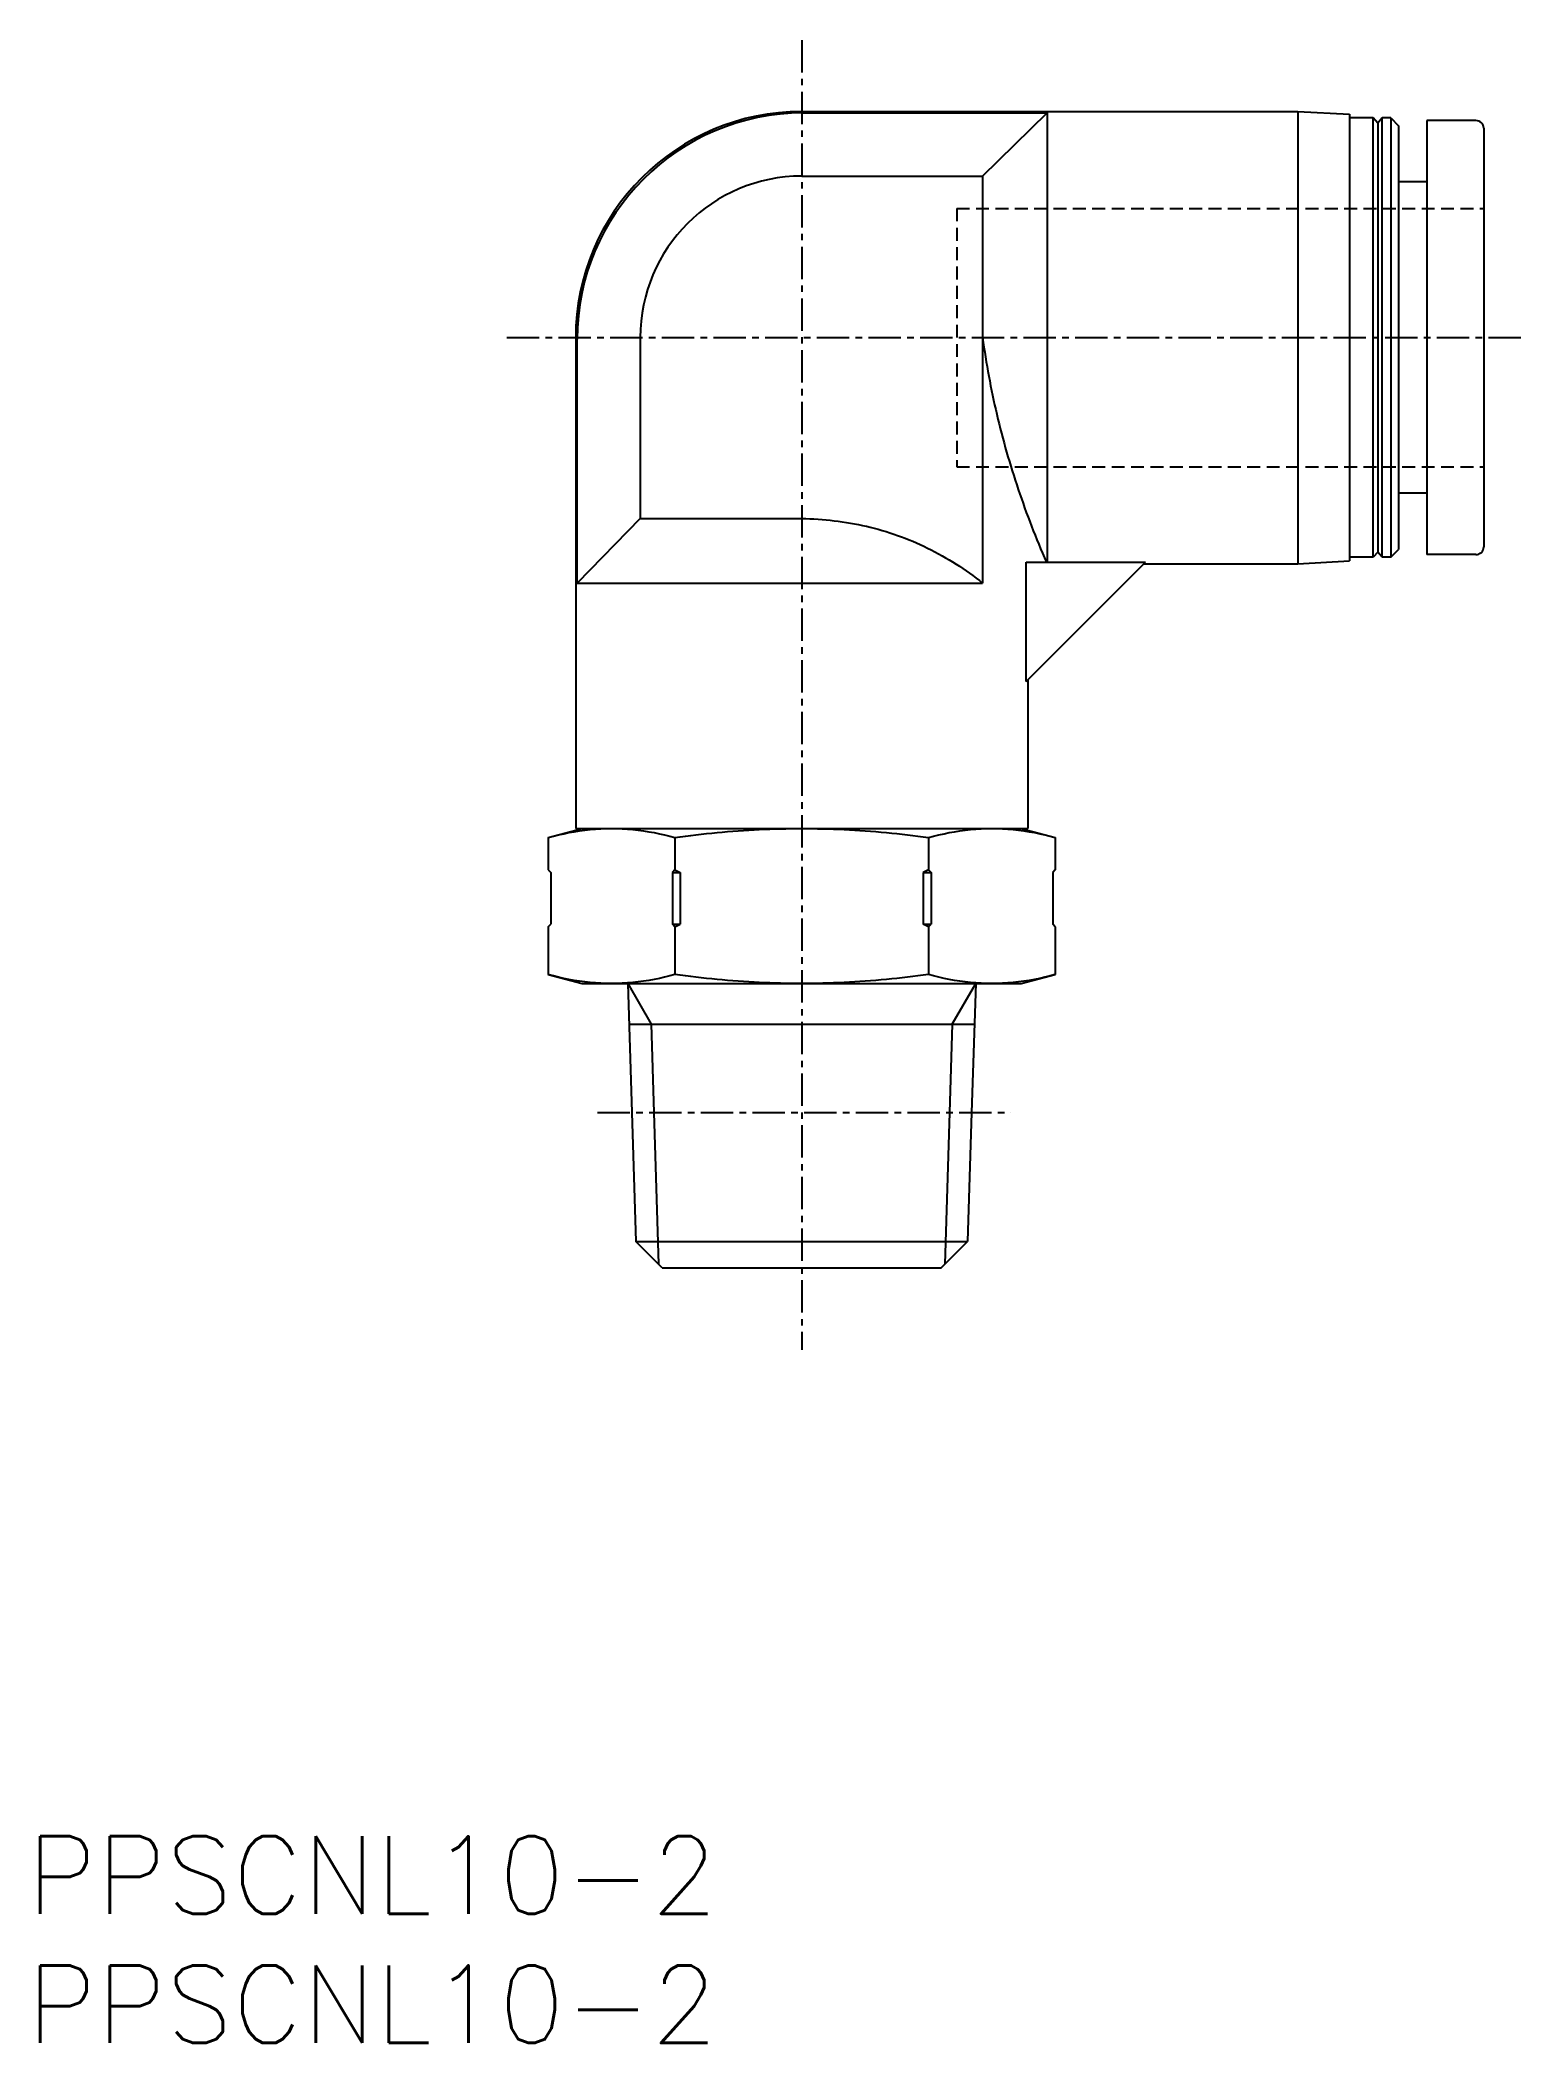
# Model space of a CAD drawing. Extents: x 0.5 to 58.1, y 0 to 77.5.
import ezdxf

# ---------------------------------------------------------------- set-up
doc = ezdxf.new("R2010")
doc.units = 0
doc.linetypes.add('CENTER', pattern=[2, 1.25, -0.25, 0.25, -0.25])
doc.linetypes.add('DASHED', pattern=[0.75, 0.5, -0.25])
doc.layers.get('0').update_dxf_attribs({"linetype": 'CONTINUOUS'})
doc.layers.add('CENTER', color=1, linetype='CENTER')
doc.styles.get("Standard").update_dxf_attribs({"font": 'txt.shx'})

# ---------------------------------------------------------------- blocks, each defined once
blk = doc.blocks.new('*U7')
at = {"color": 7, "linetype": 'CONTINUOUS'}
blk.add_text('PPSCNL10-2', height=3, dxfattribs=at).set_placement((0, 0))
blk = doc.blocks.new('*U8')
at = {"color": 7, "linetype": 'CONTINUOUS'}
blk.add_text('PPSCNL10-2', height=3, dxfattribs=at).set_placement((0, 5))

msp = doc.modelspace()

# ---------------------------------------------------------------- linework, layer by layer
at = {"color": 7, "linetype": 'CONTINUOUS'}
for p, q in [((30, 74.75), (49.19999, 74.75)), ((30.05733, 74.69267), (39.5, 74.69267)), ((37, 72.25), (39.50001, 74.69268)), ((39.5, 74.69267), (39.5, 57.30734)), ((49.19999, 74.75), (49.19999, 57.25)), ((49.19999, 74.75), (51.19999, 74.64519)), ((51.19999, 74.64519), (51.19999, 57.35482)), ((52.12499, 74.5), (51.19999, 74.5)), ((52.29999, 74.3), (52.12498, 74.5)), ((52.12499, 57.5), (52.12499, 74.5)), ((52.47501, 74.50002), (52.3, 74.30001)), ((52.475, 57.5), (52.475, 74.50001)), ((52.79999, 74.5), (52.475, 74.5)), ((52.8, 74.50001), (53.1, 74.20001)), ((52.8, 74.5), (52.8, 57.50001)), ((52.30001, 74.3), (52.3, 57.7)), ((53.1, 74.2), (53.1, 57.80001)), ((56.1, 74.4), (54.2, 74.4)), ((54.2, 74.4), (54.2, 57.60001)), ((56.4, 74.1), (56.4, 57.90001)), ((30, 72.25), (37, 72.25)), ((37, 72.25), (37, 56.5)), ((54.2, 72.025), (53.1, 72.025)), ((21.25, 66), (21.25, 47)), ((21.30733, 56.5), (21.30733, 65.94267)), ((23.75, 66), (23.75, 59)), ((54.2, 59.97501), (53.1, 59.97501)), ((23.75, 59), (21.30733, 56.50001)), ((23.75, 59), (30, 59)), ((52.12499, 57.5), (51.19999, 57.5)), ((52.3, 57.70001), (52.125, 57.50001)), ((52.47499, 57.5), (52.29999, 57.7)), ((52.79999, 57.5), (52.475, 57.5)), ((52.8, 57.50001), (53.1, 57.80001)), ((56.1, 57.60001), (54.2, 57.60001)), ((38.69267, 52.69267), (38.69267, 57.30734)), ((38.69267, 57.30734), (43.30733, 57.30734)), ((38.69267, 52.69267), (43.30734, 57.30733)), ((43.25, 57.25), (49.19999, 57.25)), ((49.19999, 57.25), (51.2, 57.35482)), ((21.30733, 56.5), (37, 56.5)), ((38.75, 52.75), (38.75, 47)), ((20.18504, 46.64766), (20.18504, 45.40001)), ((20.18505, 46.64766), (21.50002, 47.00001)), ((21.25, 47), (38.75, 47)), ((25.09253, 46.64766), (25.09253, 45.40001)), ((34.90749, 46.64766), (34.90749, 45.40001)), ((38.50001, 47), (39.81496, 46.64766)), ((39.81496, 46.64766), (39.81496, 45.40001)), ((20.18505, 45.4), (20.28505, 45.3)), ((20.28505, 45.3), (20.28505, 43.3)), ((24.99252, 45.3), (24.99252, 43.3)), ((24.99252, 45.3), (25.29253, 45.3)), ((25.09252, 45.4), (24.99253, 45.3)), ((25.09253, 45.40001), (25.29252, 45.30001)), ((25.29253, 45.3), (25.29253, 43.3)), ((34.90748, 45.4), (34.70748, 45.3)), ((34.70749, 45.3), (34.70749, 43.3)), ((34.70749, 45.3), (35.00748, 45.3)), ((34.90748, 45.4), (35.00747, 45.3)), ((35.00748, 45.3), (35.00748, 43.3)), ((39.81496, 45.4), (39.71496, 45.3)), ((39.71497, 45.3), (39.71497, 43.3)), ((20.18504, 43.2), (20.18504, 41.35234)), ((20.18505, 43.2), (20.28504, 43.3)), ((24.99252, 43.3), (25.29253, 43.3)), ((25.09253, 43.20001), (24.99253, 43.30001)), ((25.09253, 43.2), (25.09253, 41.35234)), ((25.09254, 43.20001), (25.29253, 43.30001)), ((34.90748, 43.20001), (34.70749, 43.30001)), ((34.70749, 43.3), (35.00748, 43.3)), ((34.90748, 43.2), (35.00747, 43.3)), ((34.90749, 43.2), (34.90749, 41.35234)), ((39.81496, 43.2), (39.71496, 43.3)), ((39.81496, 43.2), (39.81496, 41.35234)), ((20.18505, 41.35234), (21.5, 41)), ((38.49999, 41), (39.81495, 41.35234)), ((21.5, 41), (38.5, 41)), ((23.26556, 41.00001), (23.4215, 36.01)), ((23.26556, 41), (24.17055, 39.43252)), ((35.82947, 39.43253), (36.73445, 41)), ((36.73445, 41.00001), (36.57851, 36.01)), ((23.31454, 39.43253), (36.68546, 39.43253)), ((24.17054, 39.43253), (24.27749, 36.01001)), ((35.82946, 39.43252), (35.7225, 36.01)), ((23.4215, 36.01), (23.57736, 31.02265)), ((24.27749, 36.01001), (24.46096, 30.13903)), ((35.7225, 36.01), (35.53903, 30.13904)), ((36.57851, 36.01), (36.42266, 31.02265)), ((24.59999, 30), (23.57735, 31.02264)), ((23.57736, 31.02264), (36.42265, 31.02264)), ((35.4, 30), (36.42265, 31.02265)), ((24.59999, 30), (35.4, 30))]:
    msp.add_line(p, q, dxfattribs=at)
at = {"color": 3, "linetype": 'DASHED'}
for p, q in [((36, 71), (56.4, 71)), ((36, 71), (36, 61)), ((36, 61), (56.4, 61))]:
    msp.add_line(p, q, dxfattribs=at)
at = {"color": 7, "linetype": 'CONTINUOUS'}
for points in [[(37, 66, 0.02321207), (37.55283, 63.0302, 0.02340685), (38.38117, 60.12387, 0.02298676), (39.4749, 57.30665)], [(30, 59, -0.05256381), (32.50185, 58.69779, -0.05847711), (34.87537, 57.85406, -0.05357167), (37, 56.5)], [(20.18504, 46.64766, -0.04558887), (21.81094, 46.9594, -0.04906463), (23.46725, 46.95934, -0.04557065), (25.09253, 46.64766)], [(25.09253, 46.64766, -0.02363195), (28.35829, 46.96044, -0.02409607), (31.64135, 46.96045, -0.0236346), (34.90749, 46.64766)], [(34.90749, 46.64766, -0.04558892), (36.53338, 46.9594, -0.04906454), (38.18967, 46.95934, -0.04557073), (39.81496, 46.64766)], [(25.09253, 41.35234, -0.04558906), (23.46663, 41.0406, -0.0490642), (21.81034, 41.04066, -0.04557088), (20.18504, 41.35234)], [(34.90749, 41.35234, -0.02363189), (31.64173, 41.03956, -0.02409618), (28.35864, 41.03955, -0.02363454), (25.09253, 41.35234)], [(39.81496, 41.35234, -0.04558892), (38.18907, 41.0406, -0.04906454), (36.53277, 41.04066, -0.04557072), (34.90749, 41.35234)]]:
    msp.add_lwpolyline(points, format="xyb", dxfattribs=at)
for centre, radius, start, end in [((30, 66), 8.75, 90.000003, 180), ((30.05733, 65.94267), 8.75, 90.000003, 180), ((56.1, 74.1), 0.3, 0, 90), ((30, 66), 6.25, 90.000003, 180), ((56.1, 57.90001), 0.3, 270, 0)]:
    msp.add_arc(centre, radius, start, end, dxfattribs=at)
at = {"layer": 'CENTER', "color": 1, "linetype": 'CENTER'}
for p, q in [((30, 77.51508), (30, 26.82286)), ((18.58774, 66), (58.07529, 66)), ((22.09532, 36.01001), (38.09608, 36.01001))]:
    msp.add_line(p, q, dxfattribs=at)

# ---------------------------------------------------------------- block references
at = {"color": 7, "linetype": 'CONTINUOUS'}
for name in ['*U8', '*U7']:
    msp.add_blockref(name, (0, 0), dxfattribs=at)

doc.saveas('drawing.dxf')
